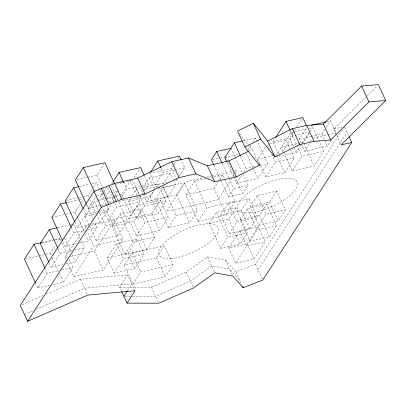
<?xml version="1.0" encoding="UTF-8"?>
<svg xmlns="http://www.w3.org/2000/svg" width="406" height="406" viewBox="0 0 406 406"><rect width="100%" height="100%" fill="white"/><g stroke="black" fill="none" stroke-linecap="round" stroke-linejoin="round"><path stroke-width="0.3" stroke-dasharray="2.03 1.52" d="M77.206 179.559L96.943 175.108L104.291 163.745M51.877 217.357L75.166 212.11L80.155 204.396M81.484 202.335L83.814 198.737M45.919 254.227L50.207 253.263L55.323 245.351M56.683 243.24L59.753 238.495L60.793 240.763M79.348 197.661L87.975 195.717L93.06 187.861M93.395 187.333L96.445 182.619L99.551 189.409M68.868 231.349L70.202 229.283M86.706 204.771L88.29 208.227L96.308 195.829M35.413 282.911L37.753 288.021L47.304 273.253L59.545 270.492M49.075 262.743L51.146 267.265L60.154 253.334L72.283 250.603M63.062 241.783L65.138 246.325L73.79 232.948L85.433 230.329M75.019 222.356L77.353 227.446L85.818 214.353L97.526 211.714M88.929 224.995L84.971 216.347L94.522 201.579L97.552 200.894M103.119 192.419L98.465 199.62L104.591 198.24M103.454 191.906L106.778 186.76M111.686 183.791L112.69 182.243M66.082 260.002L65.026 257.703L85.027 226.771L88.082 226.086M110.214 202.848L114.218 196.646M114.553 196.128L117.897 190.962M98.313 213.338L106.803 211.424L111.579 204.04M112.939 201.934L114.304 199.823M115.669 197.712L116.349 196.656L127.438 220.874L117.887 235.642L96.06 240.565L89.193 225.569M92.142 224.112L100.15 222.31L108.62 209.212L99.81 189.978M79.236 243.148L88.427 241.078L97.075 227.705L93.953 220.889M65.696 263.986L75.399 261.799L84.407 247.868L81.043 240.519M53.059 284.57L63.468 282.226L73.014 267.458L69.116 258.942M119.298 194.926L121.749 194.372L130.397 181L139.963 201.894L131.316 215.266L108.026 220.514L102.342 208.09M133.944 177.894L139.958 168.591M120.409 199.097L121.409 197.549M121.744 197.032L126.753 189.282L140.324 186.222M108.026 220.514L116.679 207.141L139.963 201.894M96.06 240.565L105.611 225.797L127.438 220.874M66.345 260.581L73.725 276.694L93.72 245.767L123.074 239.154L114.375 220.159L91.142 225.396M70.527 256.46L94.375 251.086L114.375 220.159M111.98 226.482L120.085 213.942L141.917 209.024L154.742 237.038L146.637 249.578L124.804 254.496L111.98 226.482L133.807 221.559L141.917 209.024M159.482 186.907L166.008 201.153L157.99 213.551L136.401 218.418L128.575 201.325L130.915 197.707M132.249 195.641L136.594 188.922L140.907 187.953M143.105 187.369L149.235 177.884L170.337 173.129L173.382 179.777M118.74 201.68L140.324 196.819L140.994 195.783M142.328 193.718L142.998 192.683M144.333 190.617L148.342 184.415L144.485 175.991M128.494 218.793L137.142 205.421L160.431 200.173L168.257 217.266L159.609 230.638L136.32 235.886L128.494 218.793L151.778 213.546L160.431 200.173M107.214 257.977L116.492 243.63L137.111 238.982L144.069 254.176L134.787 268.528L114.172 273.172L107.214 257.977L127.829 253.334L137.111 238.982M173.722 164.902L171.383 168.52L149.794 173.382L155.122 185.019L163.141 172.616L174.859 169.977M143.43 194.433L146.723 201.635L154.564 189.516M128.575 201.325L150.164 196.458L154.173 190.257M155.843 187.673L158.178 184.06L159.223 186.339M136.401 218.418L144.419 206.02L166.008 201.153M73.725 276.694L103.073 270.081L123.074 239.154M174.057 164.384L176.062 161.284M177.397 159.218L179.401 156.117M163.182 184.192L170.337 173.129M155.412 199.366L163.248 187.247L184.349 182.492L197.286 210.744L189.45 222.864L168.348 227.619L155.412 199.366L176.514 194.611L184.349 182.492M136.32 235.886L144.967 222.513L168.257 217.266M124.804 254.496L132.914 241.961L154.742 237.038M114.172 273.172L123.449 258.825L144.069 254.176M175.473 180.431L176.711 180.152L177.376 179.117M179.381 176.021L184.725 167.754L181.431 160.553M146.723 201.635L167.83 196.88L175.666 184.76L173.636 180.33M124.272 265.093L132.117 252.958L164.339 245.696L173.032 264.692L165.186 276.826L132.965 284.088L124.272 265.093L156.488 257.835L164.339 245.696M121.541 291.173L119.734 287.225L127.753 274.826L135.036 290.732M213.622 176.904L222.798 174.839L234.972 201.432L226.147 215.084L198.006 221.422L185.831 194.834L194.662 181.177L205.669 178.701M127.54 290.564L131.884 283.85L84.595 288.214L36.581 309.169M168.348 227.619L176.184 215.5L197.286 210.744M132.965 284.088L140.816 271.949L173.032 264.692M185.831 194.834L213.972 188.491L218.382 181.665M219.742 179.564L222.798 174.839M198.006 221.422L206.837 207.77L234.972 201.432M248.239 149.596L250.969 145.373M253.014 142.212L255.744 137.994L267.483 163.633L257.932 178.401L236.586 183.213L233.719 176.945M231.613 178.681L217.971 199.777L166.546 211.364L185.643 181.832L203.401 177.833M232.978 176.574L235.023 173.408M235.363 172.88L237.068 170.241L233.394 171.073M209.227 223.437L216.434 212.292L235.84 207.918L247.254 232.846L240.047 243.991L220.641 248.365L209.227 223.437L228.634 219.062L235.84 207.918M236.586 183.213L241.702 175.301M243.752 172.134L246.137 168.444L255.897 166.247M220.798 180.234L228.36 196.758L233.678 188.541L247.99 185.314L242.509 173.347M220.732 215.2L228.39 203.355L249.005 198.712L257.485 217.23L249.827 229.07L229.207 233.719L220.732 215.2L241.347 210.552L249.005 198.712M290.351 149.296L294.294 157.914L284.743 172.682L265.823 176.945L257.673 159.137L265.514 147.008M300.978 145.15L296.253 152.453L279.516 156.224L272.888 141.745L275.248 138.091M228.36 196.758L242.671 193.535L247.99 185.314M294.061 131.838L291.031 132.518L276.593 154.874L274.76 155.29M272.888 141.745L289.625 137.969L294.01 131.189M294.345 130.671L295.355 129.103M296.705 127.017L302.774 117.628M265.823 176.945L275.375 162.177L294.294 157.914M229.207 233.719L236.865 221.874L257.485 217.23M282.216 152.052L292.67 135.883L294.462 135.482M220.641 248.365L227.847 237.221L247.254 232.846M240.124 219.869L247.33 208.725L266.737 204.35L276.522 225.721L269.315 236.865L249.908 241.24L240.124 219.869L259.53 215.495L266.737 204.35M250.162 206.613L257.374 195.469L276.775 191.099L285.362 209.856L278.156 221.001L258.754 225.371L250.162 206.613L269.569 202.244L276.775 191.099M228.695 247.975L239.773 230.841L258.211 226.69L265.169 241.885L254.09 259.013L235.653 263.169L228.695 247.975L247.132 243.818L258.211 226.69M300.968 143.171L299.12 139.136L306.571 127.611M302.323 143.064L309.408 132.112M309.108 133.401L303.312 142.369L281.48 147.287L283.55 151.808M310.473 131.295L312.859 127.601L318.553 140.04M301.232 143.749L304.662 151.245L310.082 142.866M310.423 142.339L312.112 139.72M283.809 152.377L292.35 171.033L301.902 156.264L323.729 151.347L318.811 140.603M258.754 225.371L265.96 214.226L285.362 209.856M235.653 263.169L246.731 246.036L265.169 241.885M249.908 241.24L257.115 230.095L276.522 225.721M311.443 136.36L321.922 134L324.967 129.286M326.322 127.19L330.388 120.902L335.929 133.011L335.255 134.061M292.35 171.033L314.183 166.11L323.729 151.347M304.662 151.245L327.464 146.109L331.189 140.344M119.734 287.225L151.489 287.286L186.166 272.101L207.476 256.891L225.497 260.15L235.886 271.807L255.496 264.144L344.455 126.576M258.104 269.843L347.064 132.275M336.503 134.635L333.905 128.956L366.841 96.166M367.288 95.725L377.083 85.976M249.38 150.733L252.212 149.317L258.455 162.953M22.036 304.688L42.863 295.598M46.33 294.086L80.464 279.191L127.753 274.826M24.431 314.467L33.688 310.428M326.693 121.734L330.388 120.902M242.935 140.877L255.744 137.994M294.67 131.701L306.794 128.966M309.22 128.423L312.859 127.601M295.06 135.345L308.809 132.249M333.905 128.956L342.111 127.103M79.19 186.511L89.665 184.146M92.132 183.593L96.445 182.619M269.66 143.82L267.219 144.374L269.325 148.966M270.274 143.683L286.139 140.106L290.087 148.723M299.12 139.136L310.829 136.497M212.597 159.451L219.753 157.838M220.346 157.706L224.523 156.767M224.848 157.569L238.266 154.544M313.133 138.152L327.307 134.954M327.921 134.817L335.929 133.011M175.473 169.84L184.725 167.754M119.653 182.878L121.506 182.461M122.12 182.324L123.972 181.903M128.905 180.792L130.757 180.376M131.371 180.239L132.61 179.959L140.324 196.819M112.624 185.004L113.853 184.73M116.304 184.177L130.397 181M66.406 200.579L78.734 197.798M257.673 159.137L272.319 155.838M96.922 195.692L103.094 194.301M103.708 194.159L111.112 192.495M111.726 192.353L117.278 191.104M67.269 202.467L78.297 199.98M78.911 199.843L83.2 198.874M140.943 186.085L148.342 184.415M143.379 187.394L158.178 184.06M155.122 185.019L168.074 182.096M105.205 198.103L112.558 196.448M113.167 196.306L118.684 195.063M142.607 189.729L160.091 185.791M98.161 200.757L105.438 199.118M106.042 198.981L113.32 197.341M113.924 197.204L116.349 196.656M206.461 177.143L211.359 176.037M211.968 175.899L232.785 171.21M260.165 165.283L267.483 163.633M158.183 188.704L175.666 184.76M208.121 178.148L213.013 177.046M88.29 208.227L100.627 205.446M101.241 205.309L107.412 203.919M99.993 211.156L108.62 209.212M84.971 216.347L95.887 213.886M57.774 227.68L69.294 225.081M69.898 224.944L71.72 224.538M77.353 227.446L89.061 224.807M87.884 229.776L97.075 227.705M42.001 242.494L54.247 239.733M54.856 239.596L59.753 238.495M41.488 243.25L53.008 240.651M55.434 240.108L60.286 239.012M65.138 246.325L76.785 243.701M25.106 258.916L45.31 254.364M74.704 250.055L84.407 247.868M65.026 257.703L68.086 257.013M51.146 267.265L62.666 264.671M61.996 269.944L73.014 267.458M37.753 288.021L49.999 285.261M125.109 296.248L131.96 296.263M132.584 296.263L155.62 296.309L190.297 281.119L211.607 265.915L229.629 269.173L240.017 280.83M239.565 133.579L249.051 145.384M249.446 145.871L252.212 149.317M344.714 127.144L348.881 136.243M336.762 135.203L341.187 144.861M321.922 134L327.464 146.109M303.83 143.501L314.183 166.11M290.376 130.874L292.67 135.883M291.031 132.518L296.725 144.957M296.984 145.521L301.902 156.264M289.625 137.969L296.253 152.453M276.856 155.447L284.743 172.682M271.69 154.138L275.375 162.177M269.569 202.244L278.156 221.001M246.193 152.757L257.932 178.401M240.656 156.477L246.137 168.444M257.374 195.469L265.96 214.226M231.029 148.276L234.942 156.823M235.206 157.391L242.25 172.778M259.53 215.495L269.315 236.865M225.716 156.498L234.587 175.869M234.846 176.437L242.671 193.535M226.934 162.126L233.455 176.371M247.33 208.725L257.115 230.095M222.199 163.466L228.72 177.711M228.979 178.285L233.678 188.541M241.347 210.552L249.827 229.07M214.013 165.42L220.534 179.665M247.132 243.818L254.09 259.013M228.39 203.355L236.865 221.874M255.496 264.144L262.778 280.054M239.773 230.841L246.731 246.036M228.634 219.062L240.047 243.991M213.972 188.491L226.147 215.084M216.434 212.292L227.847 237.221M194.662 181.177L206.837 207.77M235.886 271.807L241.859 284.845M225.497 260.15L232.257 274.913M171.383 168.52L175.696 177.935M175.95 178.488L176.711 180.152M207.476 256.891L214.495 272.223M176.514 194.611L189.45 222.864M161.111 168.185L163.141 172.616M162.501 185.248L167.83 196.88M163.248 187.247L176.184 215.5M149.235 177.884L154.31 188.963M186.166 272.101L193.185 287.433M150.164 196.458L157.99 213.551M141.4 190.003L143.176 193.88M151.778 213.546L159.609 230.638M136.594 188.922L144.419 206.02M137.142 205.421L144.967 222.513M123.409 181.979L126.753 189.282M156.488 257.835L165.186 276.826M121.749 194.372L123.302 197.763M123.561 198.326L131.316 215.266M133.807 221.559L146.637 249.578M111.533 185.948L117.963 199.996M120.085 213.942L132.914 241.961M107.631 187.379L114.609 202.624M114.868 203.188L116.679 207.141M151.489 287.286L158.776 303.196M96.943 175.108L102.485 187.217M102.748 187.795L109.615 202.787M132.117 252.958L140.816 271.949M127.829 253.334L134.787 268.528M106.803 211.424L117.887 235.642M116.492 243.63L123.449 258.825M94.522 201.579L98.48 210.227M98.744 210.805L105.611 225.797M87.975 195.717L88.752 197.412M89.792 199.676L96.268 213.82M96.526 214.388L100.15 222.31M86.412 204.416L92.913 218.616M83.748 209.826L85.818 214.353M85.027 226.771L86.082 229.075M86.341 229.654L93.72 245.767M94.375 251.086L103.073 270.081M75.166 212.11L76.983 216.088M77.247 216.657L84.265 231.988M85.306 234.262L88.427 241.078M73.537 224.127L80.007 238.256M71.446 227.837L73.79 232.948M64.529 238.058L70.999 252.192M72.035 254.45L75.399 261.799M80.464 279.191L87.747 295.096M61.834 243.037L68.076 256.668M58.083 248.812L60.154 253.334M50.207 253.263L51.247 255.531M52.283 257.805L58.525 271.436M59.565 273.705L63.468 282.226M45.223 268.711L47.304 273.253M171.378 258.383A32.556 11.931 -24.6 0 0 218.408 230.699A32.556 11.931 -24.6 0 0 175.707 234.379A32.556 11.931 -24.6 0 0 171.378 258.383M250.36 212.851A32.556 11.931 -24.6 0 0 297.39 185.166A32.556 11.931 -24.6 0 0 254.689 188.841A32.556 11.931 -24.6 0 0 250.36 212.851"/><path stroke-width="0.61" d="M114.462 183.466L104.961 162.71L83.372 167.576L75.354 179.975L86.179 203.614M41.387 242.631L34.043 244.285L24.492 259.053L35.413 282.911M66.655 202.604L60.524 203.985L51.877 217.357L62.539 240.646M78.576 186.648L73.643 187.76L65.178 200.853L74.76 221.788M57.165 227.817L49.283 229.593L40.275 243.524L48.816 262.18M248.249 151.296L228.984 160.918L207.395 165.785L188.516 157.934L171.779 161.705L137.695 178.138L114.654 183.329L94.05 191.399L20.3 305.444L27.583 321.354L87.747 295.096L135.036 290.732L127.017 303.13L121.8 291.736M113.025 181.726L119.039 172.423L140.623 167.561L144.226 175.428M27.583 321.354L101.333 207.304L121.937 199.239L144.978 194.048L179.061 177.61L195.799 173.839L214.678 181.69L236.267 176.828L259.495 165.222L258.977 164.09M150.464 172.352L157.812 160.984L179.401 156.117L181.177 160M231.029 148.276L216.718 151.499L211.404 159.72L213.754 164.851M123.866 296.248L127.205 291.082M242.326 141.014L234.399 142.8L224.848 157.569L226.675 161.558M275.583 137.568L286.037 121.404L302.774 117.628L306.347 125.429M349.14 136.812L351.738 142.486L262.778 280.054L243.174 287.717L232.785 276.06L214.759 272.796L193.449 288.006L158.776 303.196L127.017 303.13M259.495 165.222L244.869 147.023L237.586 131.118L253.349 123.246L267.64 141.034L292.406 128.661L306.718 125.434L323.409 124.089L361.68 85.996L378.417 84.646L385.7 100.556L341.187 144.861L351.738 142.486M253.349 123.246L260.632 139.151L274.923 156.939L299.689 144.566L314 141.344L330.692 139.999L368.963 101.901L385.7 100.556M244.869 147.023L260.632 139.151M311.285 125.21L326.074 121.876M361.68 85.996L368.963 101.901M323.409 124.089L330.692 139.999M306.718 125.434L314 141.344M292.406 128.661L299.689 144.566M286.037 121.404L290.123 130.316M267.64 141.034L274.923 156.939M234.399 142.8L240.398 155.909M228.984 160.918L236.267 176.828M216.718 151.499L221.935 162.897M207.395 165.785L214.678 181.69M188.516 157.934L195.799 173.839M242.646 286.565L243.174 287.717M171.779 161.705L179.061 177.61M157.812 160.984L160.857 167.632M137.695 178.138L144.978 194.048M119.039 172.423L123.155 181.416M114.654 183.329L121.937 199.239M108.981 185.735L116.263 201.64M101.267 188.343L108.549 204.254M83.372 167.576L94.461 191.794M94.05 191.399L101.333 207.304M73.643 187.76L83.23 208.694M60.524 203.985L71.187 227.269M49.283 229.593L57.825 248.249M34.043 244.285L44.964 268.143"/></g></svg>
